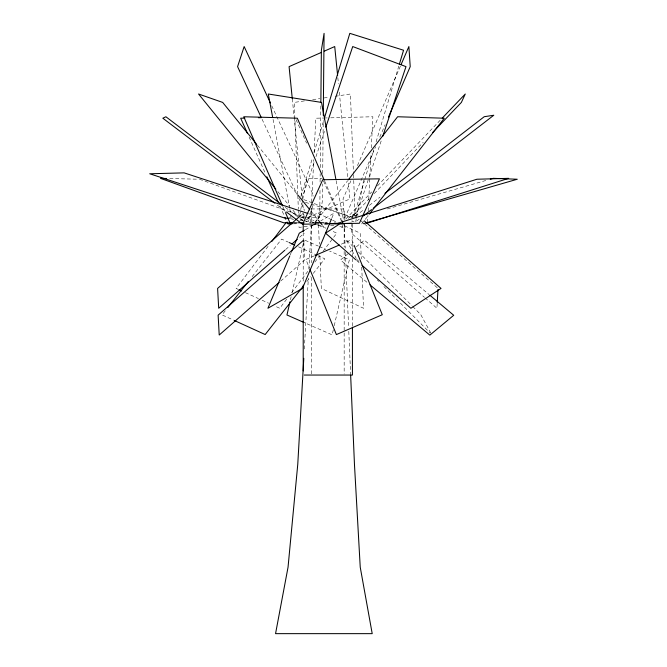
<?xml version="1.0" encoding="UTF-8"?>
<svg xmlns="http://www.w3.org/2000/svg" width="667" height="667" viewBox="0 0 667 667"><rect width="100%" height="100%" fill="white"/><g stroke="black" fill="none" stroke-linecap="round" stroke-linejoin="round"><path stroke-width="0.5" stroke-dasharray="3.33 2.5" d="M320.002 190.403L319.735 217.392L322.436 200.517L322.603 183.9M320.085 182.091L320.16 173.787M320.227 167.559L320.835 105.261M322.703 173.52L323.22 120.569M310.605 222.936L311.381 207.379M311.639 202.193L313.757 159.688M314.115 152.426L315.825 118.209L323.086 118.026M367.584 222.511L367.951 215.258M368.159 211.105L368.367 206.962M368.726 199.708L371.052 153.043M371.311 147.866L372.861 116.758L328.272 117.892M351.901 223.245L351.351 233.167L424.487 297.349M437.21 303.31L436.943 308.271L425.271 298.032M304.319 348.991L308.337 278.322M308.871 268.968L311.464 223.245M299.775 214.707L300.55 210.664M300.742 209.655L302.493 200.567M302.685 199.55L306.762 178.339L322.328 178.581M355.694 221.669L356.278 218.643M356.47 217.634L363.648 180.248M290.445 299.766L291.137 296.723M292.071 292.663L303.468 242.93M333.308 329.773L332.149 334.851L303.902 322.436M334.242 325.713L349.358 259.746L329.59 251.059M300.884 196.532L312.523 157.729M314.015 152.751L323.562 120.91M353.735 216.4L364.474 180.582M364.774 179.581L373.72 149.733M376.113 141.771L398.791 66.15M312.981 205.303L308.504 219.001L307.629 217.117M301.884 198.908L314.349 161.556M315.991 156.645L325.171 129.123M356.128 216.05L381.382 140.362M290.153 255.036L291.346 252.184M331.858 218.067L333.842 213.315L320.885 220.76M350.875 180.815L343.063 198.908L344.414 219.001L375.671 146.623M357.462 165.583L400.65 65.591M379.79 137.102L385.134 124.729M343.055 224.921L341.888 227.447L343.33 225.938M268.084 246.331L236.11 288.419L237.969 289.261M289.395 218.267L291.896 214.966M286.668 299.2L279.773 308.271L275.129 306.161M291.687 292.596L308.613 270.31M314.882 262.056L319.893 255.453M323.028 251.326L333.058 238.119M333.683 237.294L336.818 233.167L332.266 231.099M317.55 219.235L347.657 180.707M361.664 223.97L368.709 214.949M225.238 310.805L222.036 314.882L233.283 320.01M252.159 276.588L281.641 239.111L288.202 242.104M306.828 281.582L310.672 276.697M313.232 273.437L324.771 258.771L318.209 255.778M345.781 219.034L371.694 191.921M377.455 185.893L440.795 119.618M351.242 217.659L369.243 198.824M374.279 193.555L423.22 142.338M301.634 214.682L303.185 213.315L303.46 218.276M285.609 249.558L290.27 245.456M299.608 237.269L304.277 233.167M280.682 281.082L304.802 259.913L303.877 243.038M352.426 250.092L340.487 260.022L367.609 282.825M356.411 246.79L364.365 240.17L428.989 294.489M355.411 216.125L363.615 209.797M369.36 205.361L380.023 197.132M359.221 219.109L356.762 221.002L351.984 221.736L352.443 213.315L355.561 216.05M348.182 218.276L355.719 213.315L358.046 215.366M305.336 229.698L313.106 225.229M308.096 217.325L349.942 198.908L348.182 181.291M314.532 255.753L305.928 259.471L309.446 268.142M341.296 244.172L351.809 239.62L353.76 244.439M387.335 208.938L487.277 180.065M304.486 100.892L294.272 102.418L297.774 194.38M312.656 99.666L319.801 98.591M323.887 97.982L328.989 97.215M335.117 96.298L350.433 94.005L353.468 173.57M313.073 225.346L299.033 227.447L298.916 224.345M325.112 223.545L327.113 223.245M289.295 218.126L292.338 218.042M300.433 217.834L305.503 217.7M306.512 217.675L319.676 217.325L308.796 213.757M293.13 223.829L297.29 223.72M325.396 222.961L327.472 222.903M324.12 118.001L327.23 117.926M324.812 223.603L327.864 223.528L324.804 223.462M324.937 223.829L327.981 223.787M328.873 223.245L324.771 223.245L326.763 223.245M169.726 178.548L198.466 179.215M293.964 223.028L298.074 223.12M293.905 222.628L298.024 222.736M325.137 222.828L327.163 222.895M291.687 219.034L293.73 219.36M299.875 220.327L314.199 222.595M324.429 224.212L329.54 225.021M330.565 225.179L334.659 225.83M339.778 226.638L343.864 227.289M305.444 202.326L310.247 203.827M311.206 204.135L353.435 217.392M300.108 219.034L302.893 220.01M303.818 220.327L310.313 222.595M317.734 225.179L324.229 227.447L322.911 225.838M199.491 179.24L301.201 215.933M302.176 216.283L306.086 217.692M307.062 218.051L313.907 220.519M303.785 199.625L313.298 203.218M314.249 203.577L351.342 217.567M305.111 240.303L318.292 246.09M319.235 246.507L325.821 249.4M293.155 213.315L300.433 216.625M301.342 217.033L304.977 218.693M305.886 219.109L314.982 223.245M319.535 225.313L325.905 228.206M245.406 292.646L258.412 298.558M262.123 300.25L268.626 303.202M298.516 246.807L317.267 255.353M331.724 219.785L317.959 213.315L318.234 219.485M332.641 220.218L338.152 222.811M344.572 225.83L360.18 233.167L361.339 258.888M285.343 207.404L299.45 218.109M300.283 218.734L302.768 220.627M277.322 205.086L285.618 211.381M360.222 220.143L438.027 288.419M356.595 260.48L360.472 263.89M353.293 246.832L345.965 239.461L356.295 258.421M358.429 251.984L411.948 305.736M412.681 306.47L420.744 314.574L431.074 333.525M356.787 259.321L358.988 261.531M377.314 279.94L378.781 281.407M383.909 286.568L430.098 332.95M257.395 145.173L297.365 194.372M311.122 211.314L317.675 219.385M277.831 191.612L289.628 206.128M292.905 210.163L298.799 217.425M271.727 105.803L313.748 196.09M262.098 119.301L297.123 194.547M298.874 198.307L304.561 210.53M296.065 119.593L306.612 143.197M323.487 180.965L341.204 220.627M249.125 137.102L265.149 172.978M279.915 206.028L284.551 216.416M324.687 181.099L341.271 219.21M282.741 206.32L285.643 212.99M336.143 180.69L343.372 219.318M273.053 119.418L289.595 207.854M289.786 208.871L290.545 212.94M337.835 77.647L338.452 83.859M339.278 92.154L347.765 177.147M292.288 98.766L294.047 116.391M294.155 117.425L302.226 198.266M302.843 204.486L303.36 209.671M303.777 213.815L304.194 217.959M361.706 267.125L363.557 308.271L321.336 288.419L319.852 255.494M318.467 224.629L319.343 244.18M344.389 228.439L345.231 248.182M345.406 252.343L348.599 327.163M348.783 331.324L350.6 373.929M353.502 174.604L355.161 218.001M297.815 195.414L298.324 208.846M298.366 209.88L298.566 215.049M352.426 224.279L352.426 257.387M352.426 258.429L352.426 326.105M344.164 220.177L344.164 208.954L311.464 208.954L311.464 222.219M344.164 228.439L344.164 247.157M344.164 251.317L344.164 374.004M311.464 225.321L311.464 262.756M311.464 277.305L311.464 374.004M303.21 232.491L303.21 241.746M303.21 242.771L303.21 283.05"/><path stroke-width="1" d="M320.869 102.143L321.377 50.233L324.079 33.35L323.27 115.374M437.269 302.318L437.977 289.411M303.793 358.346L297.765 464.34L288.044 567.217L275.554 633.65L372.211 633.65L360.238 567.217L354.46 464.34L350.642 374.971M289.978 301.801L286.952 314.991L303.902 322.436M324.162 118.926L349.816 33.35L403.56 50.233L399.383 64.165M325.829 127.155L352.718 46.548L405.986 66.633L382.7 136.427M289.753 255.986L267.909 308.271L302.468 288.419L331.457 219.018M291.746 251.234L299.291 233.167L304.469 230.19M401.059 64.641L408.879 46.548L410.222 66.633L388.427 117.109M271.844 241.379L286.26 222.394M316.908 220.052L314.991 222.511L324.12 222.803M348.299 179.882L397.615 116.758L444.28 118.209L369.343 214.132M227.806 307.545L248.316 281.474M302.976 286.477L265.166 334.542L234.225 320.435M442.238 118.109L465.266 94.005L461.372 102.418L432.583 132.55M300.85 215.366L217.6 288.419L218.693 308.271L284.826 250.242M291.829 244.097L297.274 239.311M279.131 282.449L219.218 335.017L218.126 315.166L303.718 240.062L303.827 242.046M384.951 193.33L484.225 116.708L493.78 115.249L373.17 208.337M363.323 215.941L371.527 209.605M338.969 224.345L325.571 233.167L355.819 259.797M313.974 224.729L315.699 223.737M321.411 52.41L289.078 66.633L292.288 98.766M324.27 51.151L334.726 46.548L337.627 75.571M315.491 255.336L339.386 244.997M490.278 179.198L493.272 178.339L517.284 179.24L363.382 223.695M351.434 223.27L336.552 223.695L476.905 179.24L508.654 178.339L368.301 222.795L366.316 222.845M244.847 118.101L240.687 118.209L247.432 133.325M258.379 117.734L261.497 117.65M288.286 218.151L285.251 218.234L149.716 173.77L184.142 172.87L307.804 213.432M292.088 223.854L287.927 223.97L287.085 222.078M318.868 223.929L302.66 224.187L322.736 179.731L379.448 178.831L359.371 223.287L344.18 223.528M328.989 223.77L336.076 223.653M304.26 375.046L352.426 375.046L352.426 327.147M166.642 178.481L160.48 178.339L283.7 222.795L292.938 223.003M292.88 222.595L289.786 222.511L285.643 212.99M298.024 222.736L304.202 222.903M328.923 223.578L343.347 223.97L341.687 220.16M334.267 223.112L336.293 223.178M238.903 289.686L241.687 290.954M289.144 242.53L294.772 245.097M282.024 204.886L165.883 116.758L162.831 118.209L274.829 203.193M286.443 212.006L302.209 223.97M429.79 295.156L453.718 315.274L429.831 335.126L370.002 284.834M364.249 220.827L441.029 288.419L410.88 308.271L362.023 265.258M256.745 144.364L222.678 102.418L198.558 94.005L275.871 189.195M298.016 195.181L309.813 209.705M318.326 220.185L322.261 225.029M270.41 102.976L244.147 46.548L237.585 66.633L261.222 117.425M266.833 176.755L278.222 202.251M284.976 217.359L285.818 219.251M324.27 180.14L297.324 118.209L243.763 116.758L282.324 205.361M354.152 245.398L382.274 314.724L336.393 334.584L309.838 269.101M335.951 179.673L321.502 102.418L268.292 94.005L272.67 117.384M344.13 223.378L344.889 227.447M303.21 224.27L303.21 231.466M303.21 285.117L303.21 370.91"/></g></svg>
